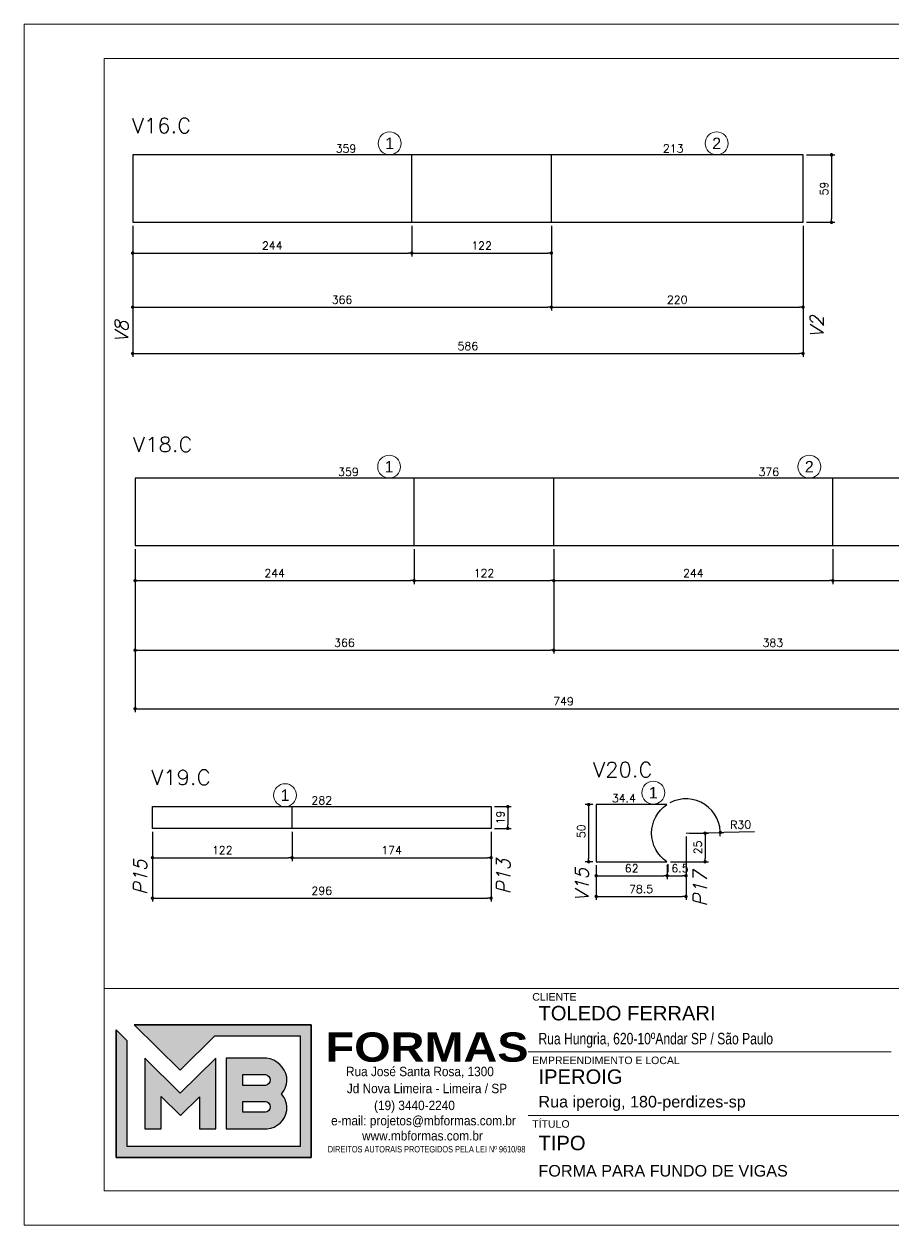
# Model space of a CAD drawing. Extents: x -20676 to 4767, y -817 to 13976.
# Drawn here: x -20676 to -19916, y 5232 to 6282 of the extents above; entities that cross this region are included whole.
import ezdxf
from ezdxf.enums import TextEntityAlignment as Align

# ---------------------------------------------------------------- set-up
doc = ezdxf.new("R2010")
doc.units = 0
doc.header["$PDMODE"] = 2
doc.header["$PDSIZE"] = 10
doc.layers.get('0').update_dxf_attribs({"lineweight": 13})
doc.layers.get('Defpoints').update_dxf_attribs({"lineweight": 13})
for name, color, linetype in [('Cota Sarrafo', 180, 'Continuous'), ('MB_LOGO', 254, 'Continuous'), ('Painéis', 200, 'Continuous'), ('TEXTO_GERAL', 7, 'Continuous')]:
    doc.layers.add(name, color=color, linetype=linetype)
for name, color, linetype, lineweight in [('cotas', 4, 'Continuous', 13), ('Romaneio', 1, 'Continuous', 13), ('texto de viga', 7, 'Continuous', 13)]:
    doc.layers.add(name, color=color, linetype=linetype, lineweight=lineweight)
doc.styles.add('ARIAL', font='arial.ttf', dxfattribs={"oblique": 15, "height": 25})
doc.styles.add('MB_C01', font='arial.ttf', dxfattribs={"height": 1.3})
doc.styles.add('MB_C02', font='arial.ttf', dxfattribs={"height": 2})
doc.styles.add('MB_C03', font='arial.ttf', dxfattribs={"height": 2.5})
doc.styles.add('MB_C04', font='arial.ttf', dxfattribs={"height": 6})
doc.styles.add('MB_LOGO', font='ariblk.ttf', dxfattribs={"height": 75})
doc.styles.add('MB_TEXT', font='ARIALN.TTF', dxfattribs={"height": 10})
doc.styles.add('REGUA-120', font='ROMANS.shx', dxfattribs={"height": 15})
doc.styles.add('ROMANS', font='romans.shx')
doc.dimstyles.new('PAINEL', dxfattribs={"dimtxt": 7, "dimasz": 3, "dimexe": 3, "dimexo": 3, "dimgap": 3, "dimtad": 1, "dimdec": 1, "dimzin": 12, "dimdsep": 46, "dimtxsty": 'ROMANS', "dimblk": 'DOT', "dimcen": 0, "dimclrd": 4, "dimclre": 4, "dimclrt": 240, "dimadec": 1, "dimazin": 3, "dimtfac": 1, "dimtdec": 1, "dimtmove": 0, "dimatfit": 3, "dimfxl": 0, "dimtolj": 1, "dimtzin": 12, "dimarcsym": 0})
doc.dimstyles.new('projeto2', dxfattribs={"dimtxt": 7, "dimasz": 5, "dimexe": 1.25, "dimexo": 2.5, "dimgap": 2, "dimtad": 1, "dimdec": 1, "dimdsep": 46, "dimtxsty": 'ROMANS', "dimblk": 'OBLIQUE', "dimcen": 10, "dimdle": 1, "dimse1": 1, "dimse2": 1, "dimsd1": 1, "dimsd2": 1, "dimclrd": 256, "dimclre": 256, "dimclrt": 3, "dimadec": 0, "dimazin": 0, "dimtfac": 1, "dimtdec": 1, "dimtmove": 0, "dimatfit": 3, "dimldrblk": 'OBLIQUE', "dimfxl": 0, "dimlwd": -1, "dimlwe": -1, "dimarcsym": 0})

# ---------------------------------------------------------------- blocks, each defined once
blk = doc.blocks.new('LOGO2')
at = {"layer": 'MB_LOGO', "linetype": 'Continuous'}
h = blk.add_hatch(color=256, dxfattribs=at)
h.dxf.hatch_style = 1
h.set_gradient(color1=(242, 132, 69), color2=(247, 180, 141), rotation=90, tint=1)
h.paths.add_polyline_path([(7.48, 9.64), (10.45, 12.57), (17.71, 12.57), (17.71, 3.12), (2.97, 3.12), (2.97, 12.14), (2.04, 13.06), (2.04, 2.19), (18.64, 2.19), (18.64, 13.5), (3.56, 13.5)])
h = blk.add_hatch(color=256, dxfattribs=at)
h.dxf.hatch_style = 1
h.set_gradient(color1=(242, 132, 69), color2=(247, 180, 141), rotation=90, tint=1)
h.paths.add_polyline_path([(10.52, 4.64), (10.52, 10.66), (7.5, 7.68), (4.47, 10.66), (4.47, 4.64), (5.86, 4.64), (5.86, 7.4), (7.51, 5.78), (9.13, 7.37), (9.13, 4.64)])
h = blk.add_hatch(color=256, dxfattribs=at)
h.dxf.hatch_style = 1
h.set_gradient(color1=(242, 132, 69), color2=(247, 180, 141), rotation=90, tint=1)
h.paths.add_polyline_path([(11.42, 10.66), (11.42, 4.64), (14.89, 4.64, 0.350532), (16.57, 6.18, 0.219217), (16.12, 7.6, 0.21502), (16.57, 9.03, 0.319901), (14.85, 10.66)])
h.paths.add_polyline_path([(14.75, 8.33), (12.82, 8.33), (12.82, 9.26), (14.63, 9.26, -1)], flags=16)
h.paths.add_polyline_path([(14.75, 6.04), (12.82, 6.04), (12.82, 6.97), (14.63, 6.97, -1)], flags=16)
blk.add_lwpolyline([(3.56, 13.5), (18.64, 13.5), (18.64, 2.19), (2.04, 2.19), (2.04, 13.06)], dxfattribs=at)
at = {"layer": 'MB_LOGO', "color": 31, "linetype": 'Continuous', "true_color": 0xf7b48d}
for points in [[(10.45, 12.57), (17.71, 12.57), (17.71, 3.12), (2.97, 3.12), (2.97, 12.14), (2.04, 13.06), (2.04, 2.19), (18.64, 2.19), (18.64, 13.5), (3.56, 13.5), (7.48, 9.64)], [(4.47, 10.66), (4.47, 4.64), (5.86, 4.64), (5.86, 7.4), (7.51, 5.78), (9.13, 7.37), (9.13, 4.64), (10.52, 4.64), (10.52, 10.66), (7.5, 7.68)]]:
    blk.add_lwpolyline(points, close=True, dxfattribs=at)
for points in [[(16.57, 9.03, 0.319901), (14.85, 10.66), (11.42, 10.66), (11.42, 4.64), (14.89, 4.64, 0.350532), (16.57, 6.18, 0.219217), (16.12, 7.6, 0.21502)], [(12.82, 9.26), (14.75, 9.26, -0.880235), (14.75, 8.33), (12.82, 8.33)], [(12.82, 6.97), (14.75, 6.97, -0.880235), (14.75, 6.04), (12.82, 6.04)]]:
    blk.add_lwpolyline(points, format="xyb", close=True, dxfattribs=at)
at = {"layer": 'MB_LOGO', "color": 0, "linetype": 'Continuous', "style": 'MB_LOGO'}
blk.add_text('FORMAS', height=2.496, dxfattribs=at).set_placement((19.88, 10.35))
at = {"layer": 'MB_LOGO', "color": 0, "style": 'MB_TEXT', "width": 1.1}
for s, p in [('Rua José Santa Rosa, 1300', (21.62, 9.12)), ('Jd Nova Limeira - Limeira / SP', (21.69, 7.67)), ('(19) 3440-2240', (24.01, 6.23)), ('e-mail: projetos@mbformas.com.br', (20.35, 4.93)), ('www.mbformas.com.br', (22.99, 3.64))]:
    blk.add_text(s, height=0.7993, dxfattribs=at).set_placement(p)
at = {"layer": 'MB_LOGO', "color": 252, "style": 'MB_TEXT'}
blk.add_text('DIREITOS AUTORAIS PROTEGIDOS PELA LEI Nº 9610/98', height=0.546, dxfattribs=at).set_placement((20.07, 2.62))
blk = doc.blocks.new('A$Ceb89ac90')
at = {"color": 1}
for p, q in [((1086.3, 356.7), (70, 356.7)), ((758, 301.2), (440.7, 301.2)), ((914.6, 245.6), (440.7, 245.6))]:
    blk.add_line(p, q, dxfattribs=at)
for points in [[(0, 1199.9), (0, 149.9), (1485, 149.9), (1485, 1199.9)], [(70, 1169.9), (70, 179.9), (1455, 179.9), (1455, 1169.9)]]:
    blk.add_lwpolyline(points, close=True, dxfattribs=at)
at = {"xscale": 10.25810868844649, "yscale": 10.25810868844649, "zscale": 10.25810868844649}
blk.add_blockref('LOGO2', (59.7, 186.5), dxfattribs=at)
at = {"color": 6, "style": 'MB_C01'}
for s, height, p in [('CLIENTE', 6.57, (444.3, 346.1)), ('EMPREENDIMENTO E LOCAL', 6.566, (444.3, 290.6)), ('TÍTULO', 6.57, (444.3, 235))]:
    blk.add_text(s, height=height, dxfattribs=at).set_placement(p)
at = {"color": 5}
for tag, p, height, style in [('REV_05', (1103.1, 338.1), 10.1, 'MB_C02'), ('DATA_REV_05', (1151.5, 337.9), 10.1, 'MB_C02'), ('INFO_REV_05', (1228.1, 337.9), 10.1, 'MB_C02'), ('CLIENTE', (449.7, 328.8), 12.6, 'MB_C03'), ('FASE', (924.6, 320.5), 10.1, 'MB_C02'), ('REV_04', (1103.1, 312.8), 10.1, 'MB_C02'), ('DATA_REV_04', (1151.5, 312.7), 10.1, 'MB_C02'), ('INFO_REV_04', (1228.1, 312.7), 10.1, 'MB_C02'), ('PROJETISTA', (768, 285.1), 10.1, 'MB_C02'), ('DATA', (924.6, 285.1), 10.1, 'MB_C02'), ('REV_03', (1103.1, 287.6), 10.1, 'MB_C02'), ('DATA_REV_03', (1151.5, 287.4), 10.1, 'MB_C02'), ('INFO_REV_03', (1228.1, 287.4), 10.1, 'MB_C02'), ('OBRA', (449.7, 273.3), 12.6, 'MB_C03'), ('REV_02', (1103.1, 262.3), 10.1, 'MB_C02'), ('DATA_REV_02', (1151.5, 262.1), 10.1, 'MB_C02'), ('INFO_REV_02', (1228.1, 262.1), 10.1, 'MB_C02'), ('ESC', (924.6, 251.8), 10.1, 'MB_C02'), ('COR', (1010.5, 251.8), 10.1, 'MB_C02'), ('REV_01', (1103.1, 237.1), 10.1, 'MB_C02'), ('DATA_REV_01', (1151.5, 236.9), 10.1, 'MB_C02'), ('INFO_REV_01', (1228.1, 236.9), 10.1, 'MB_C02'), ('PAVIMENTO', (449.7, 215.3), 12.6, 'MB_C03'), ('FL', (1018.1, 194.7), 30.3, 'MB_C04'), ('REV_00', (1103.1, 211.8), 10.1, 'MB_C02'), ('DATA_REV_00', (1151.5, 211.6), 10.1, 'MB_C02'), ('EMISSÃO_INICIAL', (1228.1, 211.6), 10.1, 'MB_C02'), ('REV', (944.1, 205), 12.6, 'MB_C03')]:
    blk.add_attdef(tag, p, '', height=height, dxfattribs=dict(at, style=style))
at = {"color": 6, "style": 'MB_C02'}
for tag, p in [('ENDEREÇO_CLIENTE', (449.7, 307.8)), ('ENDEREÇO_OBRA', (449.7, 252.7)), ('TIPO_DE_PROJETO', (449.7, 192.3))]:
    blk.add_attdef(tag, p, '', height=10.1, dxfattribs=at)
blk = doc.blocks.new('_Dot')
at = {"color": 0, "linetype": 'ByBlock', "lineweight": -2}
blk.add_line((-0.5, 0), (-1, 0), dxfattribs=at)
at = {"color": 0, "linetype": 'ByBlock', "const_width": 0.5}
blk.add_lwpolyline([(-0.25, 0, 1), (0.25, 0, 1)], format="xyb", close=True, dxfattribs=at)
blk = doc.blocks.new('*D1453')
at = {"layer": 'Defpoints', "color": 0, "transparency": 16777216}
for p in [(-20581.4, 6108.9), (-19995.4, 6108.9), (-19995.4, 5994.2)]:
    blk.add_point(p, dxfattribs=at)
at = {"layer": 'Painéis', "color": 4, "lineweight": -2, "transparency": 16777216}
for p, q in [((-20581.4, 6105.9), (-20581.4, 5991.2)), ((-19995.4, 6105.9), (-19995.4, 5991.2)), ((-20578.4, 5994.2), (-19998.4, 5994.2))]:
    blk.add_line(p, q, dxfattribs=at)
at = {"layer": 'Painéis', "color": 4, "lineweight": -2, "transparency": 16777216, "xscale": 3, "yscale": 3, "zscale": 3, "rotation": 180}
blk.add_blockref('_Dot', (-20581.4, 5994.2), dxfattribs=at)
at = {"layer": 'Painéis', "color": 4, "lineweight": -2, "transparency": 16777216, "xscale": 3, "yscale": 3, "zscale": 3}
blk.add_blockref('_Dot', (-19995.4, 5994.2), dxfattribs=at)
at = {"layer": 'Painéis', "color": 240, "transparency": 16777216, "insert": (-20288.4, 6000.7), "char_height": 7, "attachment_point": 5, "style": 'ROMANS'}
blk.add_mtext('\\A1;586', dxfattribs=at)
blk = doc.blocks.new('*D1454')
at = {"layer": 'Defpoints', "color": 0, "transparency": 16777216}
for p in [(-19995.4, 6167.9), (-19995.4, 6108.9), (-19970.5, 6108.9)]:
    blk.add_point(p, dxfattribs=at)
at = {"layer": 'Painéis', "color": 4, "lineweight": -2, "transparency": 16777216}
for p, q in [((-19992.4, 6167.9), (-19967.5, 6167.9)), ((-19970.5, 6164.9), (-19970.5, 6111.9)), ((-19992.4, 6108.9), (-19967.5, 6108.9))]:
    blk.add_line(p, q, dxfattribs=at)
at = {"layer": 'Painéis', "color": 4, "lineweight": -2, "transparency": 16777216, "xscale": 3, "yscale": 3, "zscale": 3}
for p, rotation in [((-19970.5, 6167.9), 90), ((-19970.5, 6108.9), 270)]:
    blk.add_blockref('_Dot', p, dxfattribs=dict(at, rotation=rotation))
at = {"layer": 'Painéis', "color": 240, "transparency": 16777216, "insert": (-19977, 6138.4), "char_height": 7, "attachment_point": 5, "rotation": 90, "style": 'ROMANS'}
blk.add_mtext('\\A1;59', dxfattribs=at)
blk = doc.blocks.new('*D1455')
at = {"layer": 'Defpoints', "color": 0, "transparency": 16777216}
for p in [(-20581.4, 6108.9), (-20337.4, 6108.9), (-20337.4, 6082)]:
    blk.add_point(p, dxfattribs=at)
at = {"layer": 'Painéis', "color": 4, "lineweight": -2, "transparency": 16777216}
for p, q in [((-20581.4, 6105.9), (-20581.4, 6079)), ((-20337.4, 6105.9), (-20337.4, 6079)), ((-20578.4, 6082), (-20340.4, 6082))]:
    blk.add_line(p, q, dxfattribs=at)
at = {"layer": 'Painéis', "color": 4, "lineweight": -2, "transparency": 16777216, "xscale": 3, "yscale": 3, "zscale": 3, "rotation": 180}
blk.add_blockref('_Dot', (-20581.4, 6082), dxfattribs=at)
at = {"layer": 'Painéis', "color": 4, "lineweight": -2, "transparency": 16777216, "xscale": 3, "yscale": 3, "zscale": 3}
blk.add_blockref('_Dot', (-20337.4, 6082), dxfattribs=at)
at = {"layer": 'Painéis', "color": 240, "transparency": 16777216, "insert": (-20459.4, 6088.5), "char_height": 7, "attachment_point": 5, "style": 'ROMANS'}
blk.add_mtext('\\A1;244', dxfattribs=at)
blk = doc.blocks.new('*D1456')
at = {"layer": 'Defpoints', "color": 0, "transparency": 16777216}
for p in [(-20337.4, 6108.9), (-20215.4, 6108.9), (-20215.4, 6082)]:
    blk.add_point(p, dxfattribs=at)
at = {"layer": 'Painéis', "color": 4, "lineweight": -2, "transparency": 16777216}
for p, q in [((-20337.4, 6105.9), (-20337.4, 6079)), ((-20215.4, 6105.9), (-20215.4, 6079)), ((-20334.4, 6082), (-20218.4, 6082))]:
    blk.add_line(p, q, dxfattribs=at)
at = {"layer": 'Painéis', "color": 4, "lineweight": -2, "transparency": 16777216, "xscale": 3, "yscale": 3, "zscale": 3, "rotation": 180}
blk.add_blockref('_Dot', (-20337.4, 6082), dxfattribs=at)
at = {"layer": 'Painéis', "color": 4, "lineweight": -2, "transparency": 16777216, "xscale": 3, "yscale": 3, "zscale": 3}
blk.add_blockref('_Dot', (-20215.4, 6082), dxfattribs=at)
at = {"layer": 'Painéis', "color": 240, "transparency": 16777216, "insert": (-20276.4, 6088.5), "char_height": 7, "attachment_point": 5, "style": 'ROMANS'}
blk.add_mtext('\\A1;122', dxfattribs=at)
blk = doc.blocks.new('*D1457')
at = {"layer": 'Defpoints', "color": 0, "transparency": 16777216}
for p in [(-20215.4, 6108.9), (-19995.4, 6108.9), (-19995.4, 6034.7)]:
    blk.add_point(p, dxfattribs=at)
at = {"layer": 'Painéis', "color": 4, "lineweight": -2, "transparency": 16777216}
for p, q in [((-20215.4, 6105.9), (-20215.4, 6031.7)), ((-19995.4, 6105.9), (-19995.4, 6031.7)), ((-20212.4, 6034.7), (-19998.4, 6034.7))]:
    blk.add_line(p, q, dxfattribs=at)
at = {"layer": 'Painéis', "color": 4, "lineweight": -2, "transparency": 16777216, "xscale": 3, "yscale": 3, "zscale": 3, "rotation": 180}
blk.add_blockref('_Dot', (-20215.4, 6034.7), dxfattribs=at)
at = {"layer": 'Painéis', "color": 4, "lineweight": -2, "transparency": 16777216, "xscale": 3, "yscale": 3, "zscale": 3}
blk.add_blockref('_Dot', (-19995.4, 6034.7), dxfattribs=at)
at = {"layer": 'Painéis', "color": 240, "transparency": 16777216, "insert": (-20105.4, 6041.2), "char_height": 7, "attachment_point": 5, "style": 'ROMANS'}
blk.add_mtext('\\A1;220', dxfattribs=at)
blk = doc.blocks.new('*D1458')
at = {"layer": 'Defpoints', "color": 0, "transparency": 16777216}
for p in [(-20581.4, 6108.9), (-20215.4, 6108.9), (-20215.4, 6034.7)]:
    blk.add_point(p, dxfattribs=at)
at = {"layer": 'Painéis', "color": 4, "lineweight": -2, "transparency": 16777216}
for p, q in [((-20581.4, 6105.9), (-20581.4, 6031.7)), ((-20215.4, 6105.9), (-20215.4, 6031.7)), ((-20578.4, 6034.7), (-20218.4, 6034.7))]:
    blk.add_line(p, q, dxfattribs=at)
at = {"layer": 'Painéis', "color": 4, "lineweight": -2, "transparency": 16777216, "xscale": 3, "yscale": 3, "zscale": 3, "rotation": 180}
blk.add_blockref('_Dot', (-20581.4, 6034.7), dxfattribs=at)
at = {"layer": 'Painéis', "color": 4, "lineweight": -2, "transparency": 16777216, "xscale": 3, "yscale": 3, "zscale": 3}
blk.add_blockref('_Dot', (-20215.4, 6034.7), dxfattribs=at)
at = {"layer": 'Painéis', "color": 240, "transparency": 16777216, "insert": (-20398.4, 6041.2), "char_height": 7, "attachment_point": 5, "style": 'ROMANS'}
blk.add_mtext('\\A1;366', dxfattribs=at)
blk = doc.blocks.new('*D1459')
at = {"layer": 'Defpoints', "color": 0, "transparency": 16777216}
for p in [(-20574.4, 6167.9), (-20215.4, 6167.9), (-20215.4, 6167.9)]:
    blk.add_point(p, dxfattribs=at)
at = {"layer": 'Cota Sarrafo', "color": 3, "transparency": 16777216, "insert": (-20394.9, 6173.4), "char_height": 7, "attachment_point": 5, "style": 'ROMANS'}
blk.add_mtext('359', dxfattribs=at)
blk = doc.blocks.new('_OBLIQUE')
at = {"color": 0, "linetype": 'ByBlock', "lineweight": -2}
for p, q in [((0, 0), (-1, 0)), ((-0.5, -0.5), (0.5, 0.5))]:
    blk.add_line(p, q, dxfattribs=at)
blk = doc.blocks.new('*D1460')
at = {"layer": 'Defpoints', "color": 0, "transparency": 16777216}
for p in [(-20215.4, 6167.9), (-20002.4, 6167.9), (-20002.4, 6167.9)]:
    blk.add_point(p, dxfattribs=at)
at = {"layer": 'Cota Sarrafo', "color": 3, "transparency": 16777216, "insert": (-20108.9, 6173.4), "char_height": 7, "attachment_point": 5, "style": 'ROMANS'}
blk.add_mtext('213', dxfattribs=at)
blk = doc.blocks.new('*D1472')
at = {"layer": 'Defpoints', "color": 0, "transparency": 16777216}
for p in [(-19830.3, 5845.2), (-20579.3, 5820.8), (-19830.3, 5683.6)]:
    blk.add_point(p, dxfattribs=at)
at = {"layer": 'Painéis', "color": 4, "lineweight": -2, "transparency": 16777216}
for p, q in [((-19830.3, 5842.2), (-19830.3, 5680.6)), ((-20579.3, 5817.8), (-20579.3, 5680.6)), ((-20576.3, 5683.6), (-19833.3, 5683.6))]:
    blk.add_line(p, q, dxfattribs=at)
at = {"layer": 'Painéis', "color": 4, "lineweight": -2, "transparency": 16777216, "xscale": 3, "yscale": 3, "zscale": 3, "rotation": 180}
blk.add_blockref('_Dot', (-20579.3, 5683.6), dxfattribs=at)
at = {"layer": 'Painéis', "color": 4, "lineweight": -2, "transparency": 16777216, "xscale": 3, "yscale": 3, "zscale": 3}
blk.add_blockref('_Dot', (-19830.3, 5683.6), dxfattribs=at)
at = {"layer": 'Painéis', "color": 240, "transparency": 16777216, "insert": (-20204.8, 5690.1), "char_height": 7, "attachment_point": 5, "style": 'ROMANS'}
blk.add_mtext('\\A1;749', dxfattribs=at)
blk = doc.blocks.new('*D1476')
at = {"layer": 'Defpoints', "color": 0, "transparency": 16777216}
for p in [(-20579.3, 5826.2), (-20335.3, 5826.2), (-20335.3, 5795.6)]:
    blk.add_point(p, dxfattribs=at)
at = {"layer": 'Painéis', "color": 4, "lineweight": -2, "transparency": 16777216}
for p, q in [((-20579.3, 5823.2), (-20579.3, 5792.6)), ((-20335.3, 5823.2), (-20335.3, 5792.6)), ((-20576.3, 5795.6), (-20338.3, 5795.6))]:
    blk.add_line(p, q, dxfattribs=at)
at = {"layer": 'Painéis', "color": 4, "lineweight": -2, "transparency": 16777216, "xscale": 3, "yscale": 3, "zscale": 3, "rotation": 180}
blk.add_blockref('_Dot', (-20579.3, 5795.6), dxfattribs=at)
at = {"layer": 'Painéis', "color": 4, "lineweight": -2, "transparency": 16777216, "xscale": 3, "yscale": 3, "zscale": 3}
blk.add_blockref('_Dot', (-20335.3, 5795.6), dxfattribs=at)
at = {"layer": 'Painéis', "color": 240, "transparency": 16777216, "insert": (-20457.3, 5802.1), "char_height": 7, "attachment_point": 5, "style": 'ROMANS'}
blk.add_mtext('\\A1;244', dxfattribs=at)
blk = doc.blocks.new('*D1477')
at = {"layer": 'Defpoints', "color": 0, "transparency": 16777216}
for p in [(-20335.3, 5826.2), (-20213.3, 5826.2), (-20213.3, 5795.6)]:
    blk.add_point(p, dxfattribs=at)
at = {"layer": 'Painéis', "color": 4, "lineweight": -2, "transparency": 16777216}
for p, q in [((-20335.3, 5823.2), (-20335.3, 5792.6)), ((-20213.3, 5823.2), (-20213.3, 5792.6)), ((-20332.3, 5795.6), (-20216.3, 5795.6))]:
    blk.add_line(p, q, dxfattribs=at)
at = {"layer": 'Painéis', "color": 4, "lineweight": -2, "transparency": 16777216, "xscale": 3, "yscale": 3, "zscale": 3, "rotation": 180}
blk.add_blockref('_Dot', (-20335.3, 5795.6), dxfattribs=at)
at = {"layer": 'Painéis', "color": 4, "lineweight": -2, "transparency": 16777216, "xscale": 3, "yscale": 3, "zscale": 3}
blk.add_blockref('_Dot', (-20213.3, 5795.6), dxfattribs=at)
at = {"layer": 'Painéis', "color": 240, "transparency": 16777216, "insert": (-20274.3, 5802.1), "char_height": 7, "attachment_point": 5, "style": 'ROMANS'}
blk.add_mtext('\\A1;122', dxfattribs=at)
blk = doc.blocks.new('*D1478')
at = {"layer": 'Defpoints', "color": 0, "transparency": 16777216}
for p in [(-20213.3, 5826.2), (-19969.3, 5826.2), (-19969.3, 5795.6)]:
    blk.add_point(p, dxfattribs=at)
at = {"layer": 'Painéis', "color": 4, "lineweight": -2, "transparency": 16777216}
for p, q in [((-20213.3, 5823.2), (-20213.3, 5792.6)), ((-19969.3, 5823.2), (-19969.3, 5792.6)), ((-20210.3, 5795.6), (-19972.3, 5795.6))]:
    blk.add_line(p, q, dxfattribs=at)
at = {"layer": 'Painéis', "color": 4, "lineweight": -2, "transparency": 16777216, "xscale": 3, "yscale": 3, "zscale": 3, "rotation": 180}
blk.add_blockref('_Dot', (-20213.3, 5795.6), dxfattribs=at)
at = {"layer": 'Painéis', "color": 4, "lineweight": -2, "transparency": 16777216, "xscale": 3, "yscale": 3, "zscale": 3}
blk.add_blockref('_Dot', (-19969.3, 5795.6), dxfattribs=at)
at = {"layer": 'Painéis', "color": 240, "transparency": 16777216, "insert": (-20091.3, 5802.1), "char_height": 7, "attachment_point": 5, "style": 'ROMANS'}
blk.add_mtext('\\A1;244', dxfattribs=at)
blk = doc.blocks.new('*D1479')
at = {"layer": 'Defpoints', "color": 0, "transparency": 16777216}
for p in [(-19830.3, 5845.2), (-19969.3, 5826.2), (-19830.3, 5795.6)]:
    blk.add_point(p, dxfattribs=at)
at = {"layer": 'Painéis', "color": 4, "lineweight": -2, "transparency": 16777216}
for p, q in [((-19830.3, 5842.2), (-19830.3, 5792.6)), ((-19969.3, 5823.2), (-19969.3, 5792.6)), ((-19966.3, 5795.6), (-19833.3, 5795.6))]:
    blk.add_line(p, q, dxfattribs=at)
at = {"layer": 'Painéis', "color": 4, "lineweight": -2, "transparency": 16777216, "xscale": 3, "yscale": 3, "zscale": 3, "rotation": 180}
blk.add_blockref('_Dot', (-19969.3, 5795.6), dxfattribs=at)
at = {"layer": 'Painéis', "color": 4, "lineweight": -2, "transparency": 16777216, "xscale": 3, "yscale": 3, "zscale": 3}
blk.add_blockref('_Dot', (-19830.3, 5795.6), dxfattribs=at)
at = {"layer": 'Painéis', "color": 240, "transparency": 16777216, "insert": (-19899.8, 5802.1), "char_height": 7, "attachment_point": 5, "style": 'ROMANS'}
blk.add_mtext('\\A1;139', dxfattribs=at)
blk = doc.blocks.new('*D1480')
at = {"layer": 'Defpoints', "color": 0, "transparency": 16777216}
for p in [(-20579.3, 5826.2), (-20213.3, 5826.2), (-20213.3, 5734.8)]:
    blk.add_point(p, dxfattribs=at)
at = {"layer": 'Painéis', "color": 4, "lineweight": -2, "transparency": 16777216}
for p, q in [((-20579.3, 5823.2), (-20579.3, 5731.8)), ((-20213.3, 5823.2), (-20213.3, 5731.8)), ((-20576.3, 5734.8), (-20216.3, 5734.8))]:
    blk.add_line(p, q, dxfattribs=at)
at = {"layer": 'Painéis', "color": 4, "lineweight": -2, "transparency": 16777216, "xscale": 3, "yscale": 3, "zscale": 3, "rotation": 180}
blk.add_blockref('_Dot', (-20579.3, 5734.8), dxfattribs=at)
at = {"layer": 'Painéis', "color": 4, "lineweight": -2, "transparency": 16777216, "xscale": 3, "yscale": 3, "zscale": 3}
blk.add_blockref('_Dot', (-20213.3, 5734.8), dxfattribs=at)
at = {"layer": 'Painéis', "color": 240, "transparency": 16777216, "insert": (-20396.3, 5741.3), "char_height": 7, "attachment_point": 5, "style": 'ROMANS'}
blk.add_mtext('\\A1;366', dxfattribs=at)
blk = doc.blocks.new('*D1481')
at = {"layer": 'Defpoints', "color": 0, "transparency": 16777216}
for p in [(-19830.3, 5845.2), (-20213.3, 5826.2), (-19830.3, 5734.8)]:
    blk.add_point(p, dxfattribs=at)
at = {"layer": 'Painéis', "color": 4, "lineweight": -2, "transparency": 16777216}
for p, q in [((-19830.3, 5842.2), (-19830.3, 5731.8)), ((-20213.3, 5823.2), (-20213.3, 5731.8)), ((-20210.3, 5734.8), (-19833.3, 5734.8))]:
    blk.add_line(p, q, dxfattribs=at)
at = {"layer": 'Painéis', "color": 4, "lineweight": -2, "transparency": 16777216, "xscale": 3, "yscale": 3, "zscale": 3, "rotation": 180}
blk.add_blockref('_Dot', (-20213.3, 5734.8), dxfattribs=at)
at = {"layer": 'Painéis', "color": 4, "lineweight": -2, "transparency": 16777216, "xscale": 3, "yscale": 3, "zscale": 3}
blk.add_blockref('_Dot', (-19830.3, 5734.8), dxfattribs=at)
at = {"layer": 'Painéis', "color": 240, "transparency": 16777216, "insert": (-20021.8, 5741.3), "char_height": 7, "attachment_point": 5, "style": 'ROMANS'}
blk.add_mtext('\\A1;383', dxfattribs=at)
blk = doc.blocks.new('*D1486')
at = {"layer": 'Defpoints', "color": 0, "transparency": 16777216}
for p in [(-20572.3, 5885.3), (-20213.3, 5885.2), (-20213.3, 5885.2)]:
    blk.add_point(p, dxfattribs=at)
at = {"layer": 'Cota Sarrafo', "color": 3, "transparency": 16777216, "insert": (-20392.8, 5890.7), "char_height": 7, "attachment_point": 5, "style": 'ROMANS'}
blk.add_mtext('359', dxfattribs=at)
blk = doc.blocks.new('*D1487')
at = {"layer": 'Defpoints', "color": 0, "transparency": 16777216}
for p in [(-20213.3, 5885.2), (-19837.3, 5885.2), (-19837.3, 5885.2)]:
    blk.add_point(p, dxfattribs=at)
at = {"layer": 'Cota Sarrafo', "color": 3, "transparency": 16777216, "insert": (-20025.3, 5890.7), "char_height": 7, "attachment_point": 5, "style": 'ROMANS'}
blk.add_mtext('376', dxfattribs=at)
blk = doc.blocks.new('*D1488')
at = {"layer": 'cotas', "color": 4, "lineweight": -2, "transparency": 16777216}
for p, q in [((-20564.1, 5576), (-20564.1, 5515)), ((-20268.1, 5576), (-20268.1, 5515)), ((-20561.1, 5518), (-20271.1, 5518))]:
    blk.add_line(p, q, dxfattribs=at)
at = {"layer": 'Defpoints', "color": 0, "transparency": 16777216}
for p in [(-20564.1, 5579), (-20268.1, 5579), (-20268.1, 5518)]:
    blk.add_point(p, dxfattribs=at)
at = {"layer": 'cotas', "color": 4, "lineweight": -2, "transparency": 16777216, "xscale": 3, "yscale": 3, "zscale": 3, "rotation": 180}
blk.add_blockref('_Dot', (-20564.1, 5518), dxfattribs=at)
at = {"layer": 'cotas', "color": 4, "lineweight": -2, "transparency": 16777216, "xscale": 3, "yscale": 3, "zscale": 3}
blk.add_blockref('_Dot', (-20268.1, 5518), dxfattribs=at)
at = {"layer": 'cotas', "color": 240, "transparency": 16777216, "insert": (-20416.1, 5524.5), "char_height": 7, "attachment_point": 5, "style": 'ROMANS'}
blk.add_mtext('\\A1;296', dxfattribs=at)
blk = doc.blocks.new('*D1489')
at = {"layer": 'cotas', "color": 4, "lineweight": -2, "transparency": 16777216}
for p, q in [((-20265.1, 5598), (-20250.5, 5598)), ((-20253.5, 5595), (-20253.5, 5582)), ((-20265.1, 5579), (-20250.5, 5579))]:
    blk.add_line(p, q, dxfattribs=at)
at = {"layer": 'Defpoints', "color": 0, "transparency": 16777216}
for p in [(-20268.1, 5598), (-20268.1, 5579), (-20253.5, 5579)]:
    blk.add_point(p, dxfattribs=at)
at = {"layer": 'cotas', "color": 4, "lineweight": -2, "transparency": 16777216, "xscale": 3, "yscale": 3, "zscale": 3}
for p, rotation in [((-20253.5, 5598), 90), ((-20253.5, 5579), 270)]:
    blk.add_blockref('_Dot', p, dxfattribs=dict(at, rotation=rotation))
at = {"layer": 'cotas', "color": 240, "transparency": 16777216, "insert": (-20260, 5588.5), "char_height": 7, "attachment_point": 5, "rotation": 90, "style": 'ROMANS'}
blk.add_mtext('\\A1;19', dxfattribs=at)
blk = doc.blocks.new('*D1490')
at = {"layer": 'cotas', "color": 4, "lineweight": -2, "transparency": 16777216}
for p, q in [((-20564.1, 5576), (-20564.1, 5550.4)), ((-20442.1, 5576), (-20442.1, 5550.4)), ((-20561.1, 5553.4), (-20445.1, 5553.4))]:
    blk.add_line(p, q, dxfattribs=at)
at = {"layer": 'Defpoints', "color": 0, "transparency": 16777216}
for p in [(-20564.1, 5579), (-20442.1, 5579), (-20442.1, 5553.4)]:
    blk.add_point(p, dxfattribs=at)
at = {"layer": 'cotas', "color": 4, "lineweight": -2, "transparency": 16777216, "xscale": 3, "yscale": 3, "zscale": 3, "rotation": 180}
blk.add_blockref('_Dot', (-20564.1, 5553.4), dxfattribs=at)
at = {"layer": 'cotas', "color": 4, "lineweight": -2, "transparency": 16777216, "xscale": 3, "yscale": 3, "zscale": 3}
blk.add_blockref('_Dot', (-20442.1, 5553.4), dxfattribs=at)
at = {"layer": 'cotas', "color": 240, "transparency": 16777216, "insert": (-20503.1, 5559.9), "char_height": 7, "attachment_point": 5, "style": 'ROMANS'}
blk.add_mtext('\\A1;122', dxfattribs=at)
blk = doc.blocks.new('*D1491')
at = {"layer": 'cotas', "color": 4, "lineweight": -2, "transparency": 16777216}
for p, q in [((-20442.1, 5576), (-20442.1, 5550.4)), ((-20268.1, 5576), (-20268.1, 5550.4)), ((-20439.1, 5553.4), (-20271.1, 5553.4))]:
    blk.add_line(p, q, dxfattribs=at)
at = {"layer": 'Defpoints', "color": 0, "transparency": 16777216}
for p in [(-20442.1, 5579), (-20268.1, 5579), (-20268.1, 5553.4)]:
    blk.add_point(p, dxfattribs=at)
at = {"layer": 'cotas', "color": 4, "lineweight": -2, "transparency": 16777216, "xscale": 3, "yscale": 3, "zscale": 3, "rotation": 180}
blk.add_blockref('_Dot', (-20442.1, 5553.4), dxfattribs=at)
at = {"layer": 'cotas', "color": 4, "lineweight": -2, "transparency": 16777216, "xscale": 3, "yscale": 3, "zscale": 3}
blk.add_blockref('_Dot', (-20268.1, 5553.4), dxfattribs=at)
at = {"layer": 'cotas', "color": 240, "transparency": 16777216, "insert": (-20355.1, 5559.9), "char_height": 7, "attachment_point": 5, "style": 'ROMANS'}
blk.add_mtext('\\A1;174', dxfattribs=at)
blk = doc.blocks.new('*D1492')
at = {"layer": 'Defpoints', "color": 0, "transparency": 16777216}
for p in [(-20557.1, 5598), (-20275.1, 5598), (-20275.1, 5598)]:
    blk.add_point(p, dxfattribs=at)
at = {"layer": 'Cota Sarrafo', "color": 3, "transparency": 16777216, "insert": (-20416.1, 5603.5), "char_height": 7, "attachment_point": 5, "style": 'ROMANS'}
blk.add_mtext('282', dxfattribs=at)
blk = doc.blocks.new('*D1493')
at = {"layer": 'cotas', "color": 4, "lineweight": -2, "transparency": 16777216}
for p, q in [((-20097.7, 5571.8), (-20097.7, 5516.5)), ((-20176.2, 5546.8), (-20176.2, 5516.5)), ((-20173.2, 5519.5), (-20100.7, 5519.5))]:
    blk.add_line(p, q, dxfattribs=at)
at = {"layer": 'Defpoints', "color": 0, "transparency": 16777216}
for p in [(-20097.7, 5574.8), (-20176.2, 5549.8), (-20097.7, 5519.5)]:
    blk.add_point(p, dxfattribs=at)
at = {"layer": 'cotas', "color": 4, "lineweight": -2, "transparency": 16777216, "xscale": 3, "yscale": 3, "zscale": 3, "rotation": 180}
blk.add_blockref('_Dot', (-20176.2, 5519.5), dxfattribs=at)
at = {"layer": 'cotas', "color": 4, "lineweight": -2, "transparency": 16777216, "xscale": 3, "yscale": 3, "zscale": 3}
blk.add_blockref('_Dot', (-20097.7, 5519.5), dxfattribs=at)
at = {"layer": 'cotas', "color": 240, "transparency": 16777216, "insert": (-20137, 5526), "char_height": 7, "attachment_point": 5, "style": 'ROMANS'}
blk.add_mtext('\\A1;78.5', dxfattribs=at)
blk = doc.blocks.new('*D1494')
at = {"layer": 'cotas', "color": 4, "lineweight": -2, "transparency": 16777216}
for p, q in [((-20179.2, 5599.8), (-20185.8, 5599.8)), ((-20182.8, 5596.8), (-20182.8, 5552.8)), ((-20179.2, 5549.8), (-20185.8, 5549.8))]:
    blk.add_line(p, q, dxfattribs=at)
at = {"layer": 'Defpoints', "color": 0, "transparency": 16777216}
for p in [(-20176.2, 5599.8), (-20182.8, 5549.8), (-20176.2, 5549.8)]:
    blk.add_point(p, dxfattribs=at)
at = {"layer": 'cotas', "color": 4, "lineweight": -2, "transparency": 16777216, "xscale": 3, "yscale": 3, "zscale": 3}
for p, rotation in [((-20182.8, 5599.8), 90), ((-20182.8, 5549.8), 270)]:
    blk.add_blockref('_Dot', p, dxfattribs=dict(at, rotation=rotation))
at = {"layer": 'cotas', "color": 240, "transparency": 16777216, "insert": (-20189.3, 5576.5), "char_height": 7, "attachment_point": 5, "rotation": 90, "style": 'ROMANS'}
blk.add_mtext('\\A1;50', dxfattribs=at)
blk = doc.blocks.new('*D1495')
at = {"layer": 'Defpoints', "color": 0, "transparency": 16777216}
for p in [(-20169.2, 5599.8), (-20134.9, 5599.8), (-20134.9, 5599.8)]:
    blk.add_point(p, dxfattribs=at)
at = {"layer": 'Cota Sarrafo', "color": 3, "transparency": 16777216, "insert": (-20152, 5605.3), "char_height": 7, "attachment_point": 5, "style": 'ROMANS'}
blk.add_mtext('34.4', dxfattribs=at)
blk = doc.blocks.new('*D1496')
at = {"layer": 'Defpoints', "color": 0, "transparency": 16777216}
for p in [(-20097.7, 5574.8), (-20067.7, 5575.4)]:
    blk.add_point(p, dxfattribs=at)
at = {"layer": 'Painéis', "color": 4, "lineweight": -2, "transparency": 16777216}
for p, q in [((-20037.7, 5575.9), (-20064.7, 5575.4)), ((-20097.7, 5574.8), (-20067.7, 5575.4))]:
    blk.add_line(p, q, dxfattribs=at)
blk.add_arc((-20097.7, 5574.8), 30, 355.2535, 117.8277, dxfattribs=at)
at = {"layer": 'Painéis', "color": 4, "lineweight": -2, "transparency": 16777216, "xscale": 3, "yscale": 3, "zscale": 3, "rotation": 180.9830724664423}
blk.add_blockref('_Dot', (-20067.7, 5575.4), dxfattribs=at)
at = {"layer": 'Painéis', "color": 240, "transparency": 16777216, "insert": (-20049.9, 5582.2), "char_height": 7, "attachment_point": 5, "rotation": 0.9831, "style": 'ROMANS'}
blk.add_mtext('\\A1;R30', dxfattribs=at)
blk = doc.blocks.new('*D1497')
at = {"layer": 'cotas', "color": 4, "lineweight": -2, "transparency": 16777216}
for p, q in [((-20094.7, 5574.8), (-20078, 5574.8)), ((-20081, 5571.8), (-20081, 5552.8)), ((-20111.3, 5549.8), (-20078, 5549.8))]:
    blk.add_line(p, q, dxfattribs=at)
at = {"layer": 'Defpoints', "color": 0, "transparency": 16777216}
for p in [(-20097.7, 5574.8), (-20114.3, 5549.8), (-20081, 5549.8)]:
    blk.add_point(p, dxfattribs=at)
at = {"layer": 'cotas', "color": 4, "lineweight": -2, "transparency": 16777216, "xscale": 3, "yscale": 3, "zscale": 3}
for p, rotation in [((-20081, 5574.8), 90), ((-20081, 5549.8), 270)]:
    blk.add_blockref('_Dot', p, dxfattribs=dict(at, rotation=rotation))
at = {"layer": 'cotas', "color": 240, "transparency": 16777216, "insert": (-20087.5, 5562.3), "char_height": 7, "attachment_point": 5, "rotation": 90, "style": 'ROMANS'}
blk.add_mtext('\\A1;25', dxfattribs=at)
blk = doc.blocks.new('*D1498')
at = {"layer": 'cotas', "color": 4, "lineweight": -2, "transparency": 16777216}
for p, q in [((-20097.7, 5571.8), (-20097.7, 5534.6)), ((-20114.2, 5546.8), (-20114.2, 5534.6)), ((-20111.2, 5537.6), (-20100.7, 5537.6))]:
    blk.add_line(p, q, dxfattribs=at)
at = {"layer": 'Defpoints', "color": 0, "transparency": 16777216}
for p in [(-20097.7, 5574.8), (-20114.2, 5549.8), (-20097.7, 5537.6)]:
    blk.add_point(p, dxfattribs=at)
at = {"layer": 'cotas', "color": 4, "lineweight": -2, "transparency": 16777216, "xscale": 3, "yscale": 3, "zscale": 3, "rotation": 180}
blk.add_blockref('_Dot', (-20114.2, 5537.6), dxfattribs=at)
at = {"layer": 'cotas', "color": 4, "lineweight": -2, "transparency": 16777216, "xscale": 3, "yscale": 3, "zscale": 3}
blk.add_blockref('_Dot', (-20097.7, 5537.6), dxfattribs=at)
at = {"layer": 'cotas', "color": 240, "transparency": 16777216, "insert": (-20106, 5544.1), "char_height": 7, "attachment_point": 5, "style": 'ROMANS'}
blk.add_mtext('\\A1;16.5', dxfattribs=at)
blk = doc.blocks.new('*D1499')
at = {"layer": 'Defpoints', "color": 0, "transparency": 16777216}
for p in [(-20176.2, 5549.8), (-20114.2, 5549.8), (-20114.2, 5537.6)]:
    blk.add_point(p, dxfattribs=at)
at = {"layer": 'Painéis', "color": 4, "lineweight": -2, "transparency": 16777216}
for p, q in [((-20176.2, 5546.8), (-20176.2, 5534.6)), ((-20114.2, 5546.8), (-20114.2, 5534.6)), ((-20173.2, 5537.6), (-20117.2, 5537.6))]:
    blk.add_line(p, q, dxfattribs=at)
at = {"layer": 'Painéis', "color": 4, "lineweight": -2, "transparency": 16777216, "xscale": 3, "yscale": 3, "zscale": 3, "rotation": 180}
blk.add_blockref('_Dot', (-20176.2, 5537.6), dxfattribs=at)
at = {"layer": 'Painéis', "color": 4, "lineweight": -2, "transparency": 16777216, "xscale": 3, "yscale": 3, "zscale": 3}
blk.add_blockref('_Dot', (-20114.2, 5537.6), dxfattribs=at)
at = {"layer": 'Painéis', "color": 240, "transparency": 16777216, "insert": (-20145.2, 5544.1), "char_height": 7, "attachment_point": 5, "style": 'ROMANS'}
blk.add_mtext('\\A1;62', dxfattribs=at)

msp = doc.modelspace()

# ---------------------------------------------------------------- linework, layer by layer
at = {"layer": 'Painéis', "color": 6}
for p, q in [((-20337.39, 6108.89), (-20337.39, 6167.89)), ((-20215.39, 6108.89), (-20215.39, 6167.89)), ((-20335.31, 5826.22), (-20335.31, 5885.22)), ((-20213.31, 5826.22), (-20213.31, 5885.22)), ((-19969.31, 5826.22), (-19969.31, 5885.22)), ((-20442.12, 5579.04), (-20442.12, 5598.04))]:
    msp.add_line(p, q, dxfattribs=at)
for points in [[(-19995.39, 6167.89), (-20581.39, 6167.89), (-20581.39, 6108.89), (-19995.39, 6108.89)], [(-20564.12, 5598.04), (-20268.12, 5598.04), (-20268.12, 5579.04), (-20564.12, 5579.04)]]:
    msp.add_lwpolyline(points, close=True, dxfattribs=at)
msp.add_lwpolyline([(-19830.31, 5885.22), (-20579.31, 5885.22), (-20579.31, 5826.22), (-19849.31, 5826.22), (-19849.31, 5845.22), (-19830.31, 5845.22)], dxfattribs=at)
msp.add_lwpolyline([(-20114.32, 5549.85, -0.536675), (-20114.32, 5599.85), (-20176.24, 5599.85), (-20176.24, 5549.85)], format="xyb", close=True, dxfattribs=at)
at = {"layer": 'Romaneio'}
for centre in [(-20356.82, 6177.89), (-20070.9, 6177.89), (-20357.23, 5895.22), (-19989.96, 5895.22), (-20448.19, 5608.04), (-20126.33, 5610.19)]:
    msp.add_circle(centre, 10, dxfattribs=at)

# ---------------------------------------------------------------- block references
ref = msp.add_blockref('A$Ceb89ac90', (-20676.4, 5082.32))
ref.add_attrib('TIPO_DE_PROJETO', 'FORMA PARA FUNDO DE VIGAS', (-20226.67, 5274.6), dxfattribs={"color": 6, "height": 10.102, "style": 'MB_C02'})
ref.add_attrib('PAVIMENTO', 'TIPO', (-20226.67, 5297.62), dxfattribs={"color": 5, "height": 12.628, "style": 'MB_C03'})
ref.add_attrib('ENDEREÇO_OBRA', 'Rua iperoig, 180-perdizes-sp', (-20226.67, 5335.01), dxfattribs={"color": 6, "height": 10.102, "style": 'MB_C02'})
ref.add_attrib('OBRA', 'IPEROIG', (-20226.67, 5355.66), dxfattribs={"color": 5, "height": 12.628, "style": 'MB_C03'})
ref.add_attrib('ENDEREÇO_CLIENTE', 'Rua Hungria, 620-10ºAndar SP / São Paulo', (-20226.67, 5390.15), dxfattribs={"color": 6, "height": 10.102, "style": 'MB_C02', "width": 0.75})
ref.add_attrib('CLIENTE', 'TOLEDO FERRARI', (-20226.67, 5411.16), dxfattribs={"color": 5, "height": 12.6276, "style": 'MB_C03'})

# ---------------------------------------------------------------- texts
at = {"layer": 'cotas', "color": 240, "insert": (-20201.86, 6004.04), "char_height": 7, "attachment_point": 9, "style": 'ROMANS'}
msp.add_mtext('\\A1;', dxfattribs=at)
at = {"layer": 'Romaneio', "color": 7, "style": 'ARIAL'}
for s, p in [('1', (-20356.82, 6177.89)), ('2', (-20070.9, 6177.89)), ('1', (-20357.23, 5895.22)), ('2', (-19989.96, 5895.22)), ('1', (-20448.19, 5608.04)), ('1', (-20126.33, 5610.19))]:
    msp.add_text(s, height=10, dxfattribs=at).set_placement(p, align=Align.MIDDLE_CENTER)
at = {"layer": 'texto de viga', "color": 215, "style": 'REGUA-120', "oblique": 15}
for s, p in [('V2', (-19977.49, 6008.07)), ('V8', (-20585.36, 6003.81)), ('P15', (-20569.06, 5520.94)), ('P13', (-20251.48, 5521.52)), ('V15', (-20182.91, 5515.14)), ('P17', (-20079.63, 5510.87))]:
    msp.add_text(s, height=11.752, rotation=90, dxfattribs=at).set_placement(p)
at = {"layer": 'TEXTO_GERAL', "style": 'REGUA-120', "width": 1.05}
for s, p in [('V16.C', (-20582.24, 6186.94)), ('V18.C', (-20581.17, 5908.1)), ('V19.C', (-20565.28, 5617.07)), ('V20.C', (-20179.04, 5623.81))]:
    msp.add_text(s, height=13, dxfattribs=at).set_placement(p)

# ---------------------------------------------------------------- dimensions: what is measured, and where the dimension line sits
at = {"layer": 'Cota Sarrafo'}
for base, p1, p2, picture, middle in [((-20215.39, 6167.89), (-20574.39, 6167.89), (-20215.39, 6167.89), '*D1459', (-20394.89, 6173.39)), ((-20002.39, 6167.89), (-20215.39, 6167.89), (-20002.39, 6167.89), '*D1460', (-20108.89, 6173.39)), ((-20213.31, 5885.22), (-20572.31, 5885.32), (-20213.31, 5885.22), '*D1486', (-20392.81, 5890.72)), ((-19837.31, 5885.22), (-20213.31, 5885.22), (-19837.31, 5885.22), '*D1487', (-20025.31, 5890.72)), ((-20275.12, 5598.04), (-20557.12, 5598.04), (-20275.12, 5598.04), '*D1492', (-20416.12, 5603.54)), ((-20134.85, 5599.85), (-20169.24, 5599.85), (-20134.85, 5599.85), '*D1495', (-20152.05, 5605.35))]:
    dim = msp.add_linear_dim(base=base, p1=p1, p2=p2, dimstyle='projeto2', dxfattribs=at)
    dim.commit()
    dim.dimension.update_dxf_attribs({"geometry": picture, "text_midpoint": middle})
at = {"layer": 'cotas', "color": 6}
for base, p1, p2, picture, middle in [((-20253.48, 5579.04), (-20268.12, 5598.04), (-20268.12, 5579.04), '*D1489', (-20259.98, 5588.54)), ((-20080.95, 5549.85), (-20097.74, 5574.85), (-20114.32, 5549.85), '*D1497', (-20087.45, 5562.35))]:
    dim = msp.add_linear_dim(base=base, p1=p1, p2=p2, angle=90, dimstyle='PAINEL', override={"dimarcsym": 2}, dxfattribs=at)
    dim.commit()
    dim.dimension.update_dxf_attribs({"geometry": picture, "text_midpoint": middle})
dim = msp.add_linear_dim(base=(-20182.85, 5549.85), p1=(-20176.24, 5599.85), p2=(-20176.24, 5549.85), angle=90, dimstyle='PAINEL', override={"dimarcsym": 2}, dxfattribs=at)
dim.commit()
dim.dimension.update_dxf_attribs({"geometry": '*D1494', "text_midpoint": (-20182.85, 5576.46), "dimtype": 160})
for base, p1, p2, picture, middle in [((-20268.12, 5517.98), (-20564.12, 5579.04), (-20268.12, 5579.04), '*D1488', (-20416.12, 5524.48)), ((-20442.12, 5553.41), (-20564.12, 5579.04), (-20442.12, 5579.04), '*D1490', (-20503.12, 5559.91)), ((-20268.12, 5553.41), (-20442.12, 5579.04), (-20268.12, 5579.04), '*D1491', (-20355.12, 5559.91))]:
    dim = msp.add_linear_dim(base=base, p1=p1, p2=p2, dimstyle='PAINEL', override={"dimarcsym": 2}, dxfattribs=at)
    dim.commit()
    dim.dimension.update_dxf_attribs({"geometry": picture, "text_midpoint": middle})
for base, p1, picture, middle in [((-20097.74, 5519.47), (-20176.24, 5549.85), '*D1493', (-20136.99, 5519.47)), ((-20097.74, 5537.58), (-20114.22, 5549.85), '*D1498', (-20105.98, 5537.58))]:
    dim = msp.add_linear_dim(base=base, p1=p1, p2=(-20097.74, 5574.85), dimstyle='PAINEL', override={"dimarcsym": 2}, dxfattribs=at)
    dim.commit()
    dim.dimension.update_dxf_attribs({"geometry": picture, "text_midpoint": middle, "dimtype": 160})
at = {"layer": 'Painéis', "color": 6}
dim = msp.add_linear_dim(base=(-19970.52, 6108.89), p1=(-19995.39, 6167.89), p2=(-19995.39, 6108.89), angle=90, dimstyle='PAINEL', override={"dimarcsym": 2}, dxfattribs=at)
dim.commit()
dim.dimension.update_dxf_attribs({"geometry": '*D1454', "text_midpoint": (-19977.02, 6138.39)})
for base, p1, p2, picture, middle in [((-19995.39, 5994.21), (-20581.39, 6108.89), (-19995.39, 6108.89), '*D1453', (-20288.39, 5994.21)), ((-19830.31, 5683.65), (-20579.31, 5820.79), (-19830.31, 5845.22), '*D1472', (-20204.81, 5683.65))]:
    dim = msp.add_linear_dim(base=base, p1=p1, p2=p2, dimstyle='PAINEL', override={"dimarcsym": 2}, dxfattribs=at)
    dim.commit()
    dim.dimension.update_dxf_attribs({"geometry": picture, "text_midpoint": middle, "dimtype": 160})
for base, p1, p2, picture, middle in [((-20337.39, 6081.95), (-20581.39, 6108.89), (-20337.39, 6108.89), '*D1455', (-20459.39, 6088.45)), ((-20215.39, 6034.73), (-20581.39, 6108.89), (-20215.39, 6108.89), '*D1458', (-20398.39, 6041.23)), ((-20215.39, 6081.95), (-20337.39, 6108.89), (-20215.39, 6108.89), '*D1456', (-20276.39, 6088.45)), ((-19995.39, 6034.73), (-20215.39, 6108.89), (-19995.39, 6108.89), '*D1457', (-20105.39, 6041.23)), ((-19830.31, 5734.85), (-20213.31, 5826.22), (-19830.31, 5845.22), '*D1481', (-20021.81, 5741.35)), ((-19830.31, 5795.61), (-19969.31, 5826.22), (-19830.31, 5845.22), '*D1479', (-19899.81, 5802.11)), ((-20335.31, 5795.61), (-20579.31, 5826.22), (-20335.31, 5826.22), '*D1476', (-20457.31, 5802.11)), ((-20213.31, 5734.85), (-20579.31, 5826.22), (-20213.31, 5826.22), '*D1480', (-20396.31, 5741.35)), ((-20213.31, 5795.61), (-20335.31, 5826.22), (-20213.31, 5826.22), '*D1477', (-20274.31, 5802.11)), ((-19969.31, 5795.61), (-20213.31, 5826.22), (-19969.31, 5826.22), '*D1478', (-20091.31, 5802.11)), ((-20114.22, 5537.58), (-20176.24, 5549.85), (-20114.22, 5549.85), '*D1499', (-20145.23, 5544.08))]:
    dim = msp.add_linear_dim(base=base, p1=p1, p2=p2, dimstyle='PAINEL', override={"dimarcsym": 2}, dxfattribs=at)
    dim.commit()
    dim.dimension.update_dxf_attribs({"geometry": picture, "text_midpoint": middle})
dim = msp.add_radius_dim(center=(-20097.74, 5574.85), mpoint=(-20067.74, 5575.36), dimstyle='PAINEL', override={"dimarcsym": 2}, dxfattribs=at)
dim.commit()
dim.dimension.update_dxf_attribs({"geometry": '*D1496', "text_midpoint": (-20049.86, 5582.17)})

doc.saveas('drawing.dxf')
